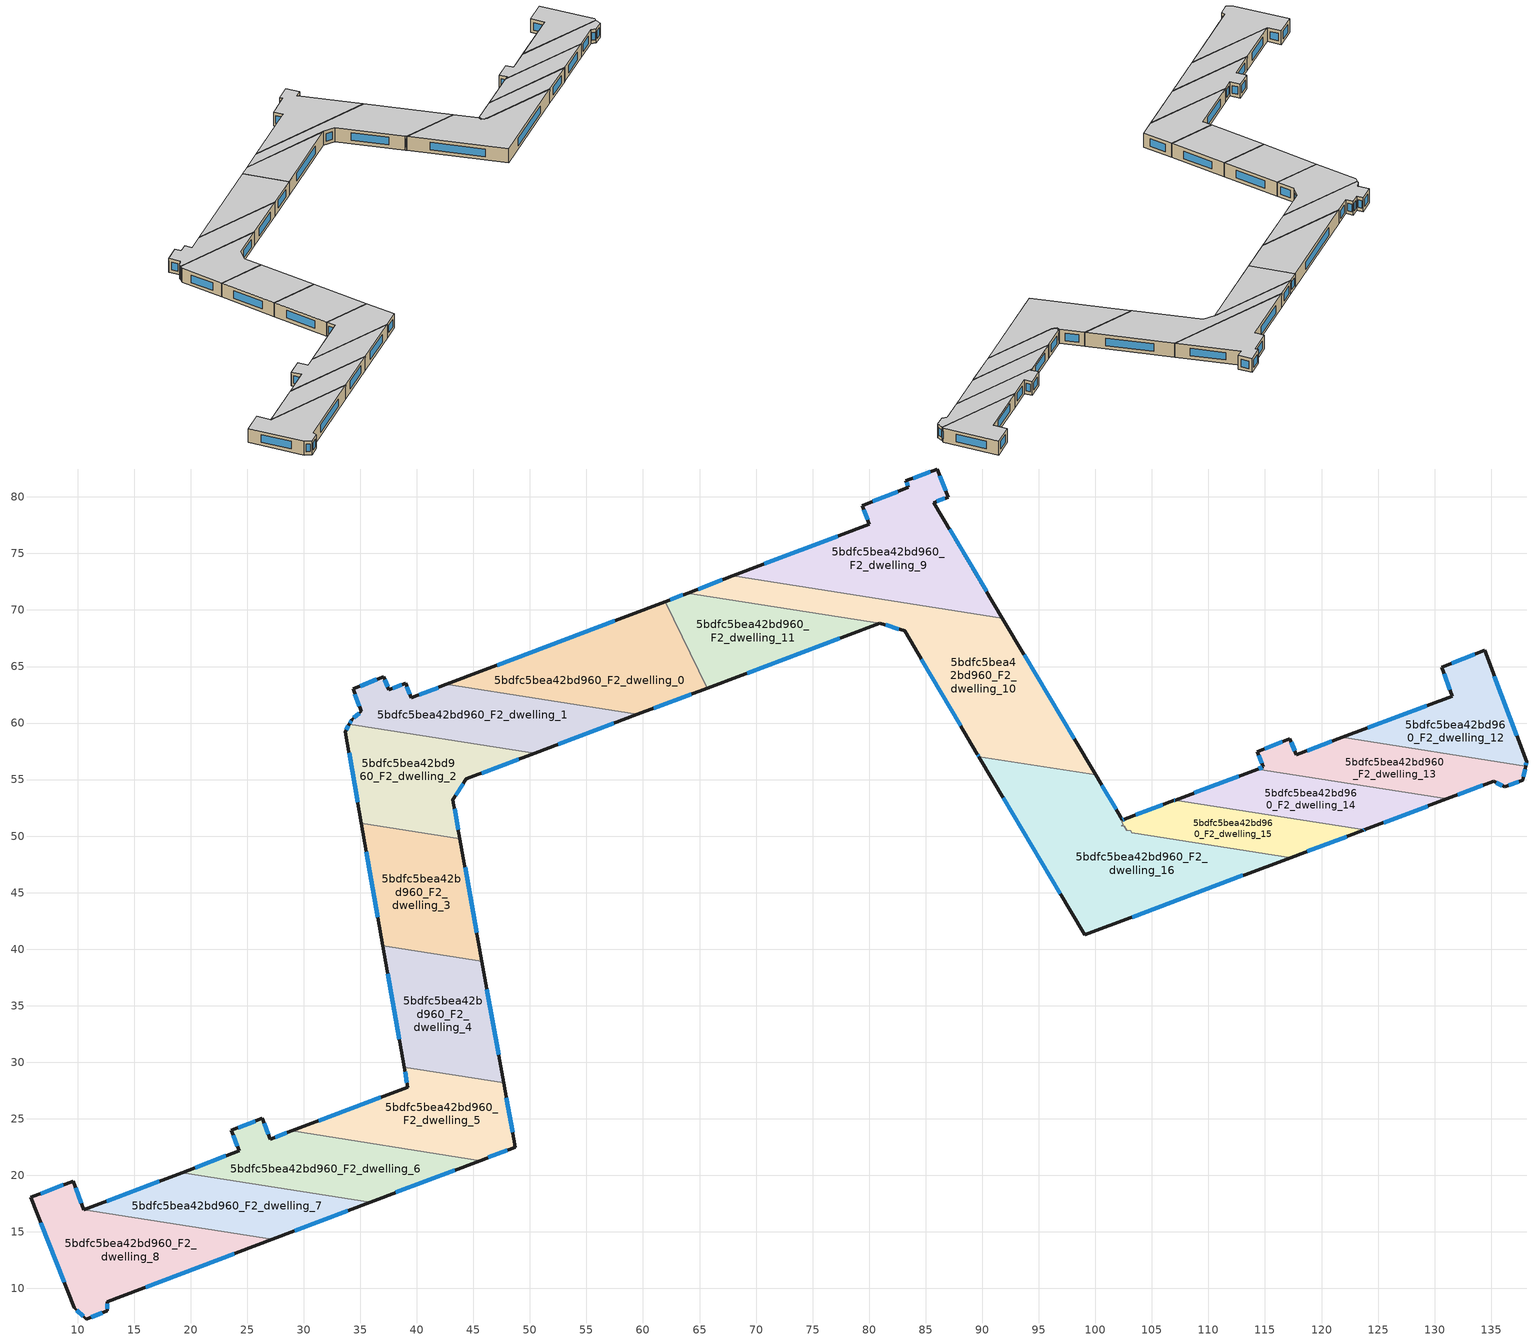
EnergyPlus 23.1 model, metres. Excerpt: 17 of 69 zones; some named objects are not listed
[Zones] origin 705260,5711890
5bdfc5bea42bd960_F2_dwelling_0
 floor to 5bdfc5bea42bd960_F1_dwelling_0 (EU_floor_Construction): 61.97,70.74 65.69,63.09 59.51,60.76 42.62,63.42 z6
 wall outside (EU_wall_Construction): 61.97,70.74 42.62,63.42 / 59.51,60.76 65.69,63.09 z6:9
 wall to 5bdfc5bea42bd960_F2_dwelling_1 (EU_wall_Construction): 42.62,63.42 59.51,60.76 z6:9
 wall to 5bdfc5bea42bd960_F2_dwelling_11 (EU_wall_Construction): 65.69,63.09 61.97,70.74 z6:9
 window (EU_Window_Construction): 57.49,69.05 47.1,65.11 / 60.94,61.3 64.26,62.55 z6.69:8.31
 ceiling to 5bdfc5bea42bd960_F3_dwelling_0 (EU_floor_Construction): 65.69,63.09 61.97,70.74 42.62,63.42 59.51,60.76 z9
5bdfc5bea42bd960_F2_dwelling_1
 floor to 5bdfc5bea42bd960_F1_dwelling_1 (EU_floor_Construction): 59.51,60.76 50.42,57.34 34.04,59.91 34.24,60.3 35.1,61.03 34.36,63.02 37.08,64.1 37.52,62.95 39.02,63.52 39.49,62.23 42.62,63.42 z6
 wall outside (EU_wall_Construction): 42.62,63.42 39.49,62.23 39.02,63.52 37.52,62.95 37.08,64.1 34.36,63.02 35.1,61.03 34.24,60.3 34.04,59.91 / 50.42,57.34 59.51,60.76 z6:9
 wall to 5bdfc5bea42bd960_F2_dwelling_2 (EU_wall_Construction): 34.04,59.91 50.42,57.34 z6:9
 window (EU_Window_Construction): 36.45,63.85 34.99,63.27 / 37.42,63.22 37.18,63.84 / 38.67,63.39 37.87,63.08 / 39.38,62.53 39.13,63.22 / 41.9,63.14 40.22,62.5 / 52.52,58.13 57.4,59.97 / 34.2,60.21 34.09,60 / 34.9,60.86 34.44,60.47 / 34.53,62.56 34.92,61.49 z6.69:8.31
 ceiling to 5bdfc5bea42bd960_F3_dwelling_1 (EU_floor_Construction): 59.51,60.76 42.62,63.42 39.49,62.23 39.02,63.52 37.52,62.95 37.08,64.1 34.36,63.02 35.1,61.03 34.24,60.3 34.04,59.91 50.42,57.34 z9
5bdfc5bea42bd960_F2_dwelling_10
 floor to 5bdfc5bea42bd960_F1_dwelling_10 (EU_floor_Construction): 91.79,69.26 100.03,55.41 89.71,57.04 89.58,57.26 83.13,68.15 80.94,68.83 63.96,71.5 67.95,73.01 z6
 wall outside (EU_wall_Construction): 80.94,68.83 83.13,68.15 89.58,57.26 89.71,57.04 / 67.95,73.01 63.96,71.5 / 100.03,55.41 91.79,69.26 z6:9
 wall to 5bdfc5bea42bd960_F2_dwelling_11 (EU_wall_Construction): 63.96,71.5 80.94,68.83 z6:9
 wall to 5bdfc5bea42bd960_F2_dwelling_9 (EU_wall_Construction): 91.79,69.26 67.95,73.01 z6:9
 wall to 5bdfc5bea42bd960_F2_dwelling_16 (EU_wall_Construction): 89.71,57.04 100.03,55.41 z6:9
 window (EU_Window_Construction): 84.62,65.63 88.09,59.78 / 81.45,68.67 82.62,68.31 / 67.03,72.66 64.88,71.85 / 98.12,58.62 93.7,66.06 / 89.61,57.21 89.68,57.09 z6.69:8.31
 ceiling to 5bdfc5bea42bd960_F3_dwelling_10 (EU_floor_Construction): 100.03,55.41 91.79,69.26 67.95,73.01 63.96,71.5 80.94,68.83 83.13,68.15 89.58,57.26 89.71,57.04 z9
5bdfc5bea42bd960_F2_dwelling_11
 floor to 5bdfc5bea42bd960_F1_dwelling_11 (EU_floor_Construction): 80.94,68.83 65.69,63.09 61.97,70.74 63.96,71.5 z6
 wall outside (EU_wall_Construction): 65.69,63.09 80.94,68.83 / 63.96,71.5 61.97,70.74 z6:9
 window (EU_Window_Construction): 69.22,64.42 77.41,67.5 / 63.5,71.32 62.43,70.92 z6.69:8.31
 ceiling to 5bdfc5bea42bd960_F3_dwelling_11 (EU_floor_Construction): 80.94,68.83 63.96,71.5 61.97,70.74 65.69,63.09 z9
5bdfc5bea42bd960_F2_dwelling_12
 floor to 5bdfc5bea42bd960_F1_dwelling_12 (EU_floor_Construction): 134.44,66.42 138.14,56.59 138.05,56.19 121.84,58.74 131.55,62.37 130.62,64.95 130.64,64.96 z6
 wall outside (EU_wall_Construction): 138.05,56.19 138.14,56.59 134.44,66.42 130.64,64.96 130.62,64.95 131.55,62.37 121.84,58.74 z6:9
 wall to 5bdfc5bea42bd960_F2_dwelling_13 (EU_wall_Construction): 121.84,58.74 138.05,56.19 z6:9
 window (EU_Window_Construction): 130.84,64.35 131.34,62.97 / 133.56,66.08 131.52,65.29 / 137.28,58.86 135.3,64.14 / 138.07,56.28 138.12,56.5 / 129.31,61.53 124.09,59.58 z6.69:8.31
 ceiling to 5bdfc5bea42bd960_F3_dwelling_12 (EU_floor_Construction): 138.05,56.19 138.14,56.59 134.44,66.42 130.64,64.96 130.62,64.95 131.55,62.37 121.84,58.74 z9
5bdfc5bea42bd960_F2_dwelling_13
 floor to 5bdfc5bea42bd960_F1_dwelling_13 (EU_floor_Construction): 138.05,56.19 137.8,54.96 136.19,54.36 135.24,54.86 131.08,53.29 114.35,55.92 114.86,56.12 114.32,57.47 117.21,58.62 117.78,57.21 121.84,58.74 z6
 wall outside (EU_wall_Construction): 121.84,58.74 117.78,57.21 117.21,58.62 114.32,57.47 114.86,56.12 114.35,55.92 / 131.08,53.29 135.24,54.86 136.19,54.36 137.8,54.96 138.05,56.19 z6:9
 wall to 5bdfc5bea42bd960_F2_dwelling_14 (EU_wall_Construction): 114.35,55.92 131.08,53.29 z6:9
 window (EU_Window_Construction): 114.45,57.16 114.74,56.43 / 116.54,58.35 114.99,57.74 / 117.65,57.54 117.34,58.29 / 120.9,58.38 118.72,57.57 / 137.86,55.24 138,55.9 / 136.57,54.5 137.43,54.82 / 135.46,54.74 135.97,54.48 / 132.04,53.66 134.28,54.5 / 114.75,56.07 114.47,55.97 z6.69:8.31
 ceiling to 5bdfc5bea42bd960_F3_dwelling_13 (EU_floor_Construction): 137.8,54.96 138.05,56.19 121.84,58.74 117.78,57.21 117.21,58.62 114.32,57.47 114.86,56.12 114.35,55.92 131.08,53.29 135.24,54.86 136.19,54.36 z9
5bdfc5bea42bd960_F2_dwelling_14
 floor to 5bdfc5bea42bd960_F1_dwelling_14 (EU_floor_Construction): 131.08,53.29 123.8,50.56 107.06,53.19 114.35,55.92 z6
 wall outside (EU_wall_Construction): 123.8,50.56 131.08,53.29 / 114.35,55.92 107.06,53.19 z6:9
 wall to 5bdfc5bea42bd960_F2_dwelling_15 (EU_wall_Construction): 107.06,53.19 123.8,50.56 z6:9
 window (EU_Window_Construction): 125.49,51.19 129.4,52.66 / 112.67,55.29 108.75,53.83 z6.69:8.31
 ceiling to 5bdfc5bea42bd960_F3_dwelling_14 (EU_floor_Construction): 131.08,53.29 114.35,55.92 107.06,53.19 123.8,50.56 z9
5bdfc5bea42bd960_F2_dwelling_15
 floor to 5bdfc5bea42bd960_F1_dwelling_15 (EU_floor_Construction): 123.8,50.56 123.71,50.53 117.27,48.11 103.24,50.31 103.14,50.48 102.76,50.54 102.56,50.88 102.28,50.92 102.48,51 102.33,51.26 102.61,51.37 102.54,51.5 106.96,53.16 107.06,53.19 z6
 wall outside (EU_wall_Construction): 107.06,53.19 106.96,53.16 102.54,51.5 / 117.27,48.11 123.71,50.53 123.8,50.56 z6:9
 wall to 5bdfc5bea42bd960_F2_dwelling_16 (EU_wall_Construction): 102.54,51.5 102.61,51.37 102.33,51.26 102.48,51 102.28,50.92 102.56,50.88 102.76,50.54 103.14,50.48 103.24,50.31 117.27,48.11 z6:9
 window (EU_Window_Construction): 107.04,53.18 106.99,53.17 / 123.73,50.53 123.78,50.55 / 118.76,48.67 122.22,49.97 / 105.94,52.77 103.56,51.88 z6.69:8.31
 ceiling to 5bdfc5bea42bd960_F3_dwelling_15 (EU_floor_Construction): 123.71,50.53 123.8,50.56 107.06,53.19 106.96,53.16 102.54,51.5 102.61,51.37 102.33,51.26 102.48,51 102.28,50.92 102.56,50.88 102.76,50.54 103.14,50.48 103.24,50.31 117.27,48.11 z9
5bdfc5bea42bd960_F2_dwelling_16
 floor to 5bdfc5bea42bd960_F1_dwelling_16 (EU_floor_Construction): 117.27,48.11 99.05,41.26 89.71,57.04 100.03,55.41 102.39,51.45 102.54,51.5 102.61,51.37 102.33,51.26 102.48,51 102.28,50.92 102.56,50.88 102.76,50.54 103.14,50.48 103.24,50.31 z6
 wall outside (EU_wall_Construction): 102.54,51.5 102.39,51.45 100.03,55.41 / 89.71,57.04 99.05,41.26 117.27,48.11 z6:9
 window (EU_Window_Construction): 101.85,52.36 100.58,54.49 / 102.5,51.49 102.43,51.46 / 103.27,42.85 113.05,46.52 / 91.87,53.38 96.89,44.92 z6.69:8.31
 ceiling to 5bdfc5bea42bd960_F3_dwelling_16 (EU_floor_Construction): 117.27,48.11 103.24,50.31 103.14,50.48 102.76,50.54 102.56,50.88 102.28,50.92 102.48,51 102.33,51.26 102.61,51.37 102.54,51.5 102.39,51.45 100.03,55.41 89.71,57.04 99.05,41.26 z9
5bdfc5bea42bd960_F2_dwelling_2
 floor to 5bdfc5bea42bd960_F1_dwelling_2 (EU_floor_Construction): 50.42,57.34 44.36,55.05 43.19,53.2 43.81,49.77 35.1,51.14 33.68,59.23 34.04,59.91 z6
 wall outside (EU_wall_Construction): 43.81,49.77 43.19,53.2 44.36,55.05 50.42,57.34 / 34.04,59.91 33.68,59.23 35.1,51.14 z6:9
 wall to 5bdfc5bea42bd960_F2_dwelling_3 (EU_wall_Construction): 35.1,51.14 43.81,49.77 z6:9
 window (EU_Window_Construction): 45.76,55.58 49.01,56.81 / 43.46,53.63 44.09,54.63 / 43.67,50.57 43.34,52.41 / 34.01,57.36 34.77,53.02 / 33.96,59.75 33.76,59.39 z6.69:8.31
 ceiling to 5bdfc5bea42bd960_F3_dwelling_2 (EU_floor_Construction): 43.81,49.77 43.19,53.2 44.36,55.05 50.42,57.34 34.04,59.91 33.68,59.23 35.1,51.14 z9
5bdfc5bea42bd960_F2_dwelling_3
 floor to 5bdfc5bea42bd960_F1_dwelling_3 (EU_floor_Construction): 43.81,49.77 45.75,38.95 37,40.32 35.1,51.14 z6
 wall outside (EU_wall_Construction): 35.1,51.14 37,40.32 / 45.75,38.95 43.81,49.77 z6:9
 wall to 5bdfc5bea42bd960_F2_dwelling_4 (EU_wall_Construction): 37,40.32 45.75,38.95 z6:9
 window (EU_Window_Construction): 35.54,48.64 36.56,42.83 / 45.3,41.45 44.26,47.27 z6.69:8.31
 ceiling to 5bdfc5bea42bd960_F3_dwelling_3 (EU_floor_Construction): 45.75,38.95 43.81,49.77 35.1,51.14 37,40.32 z9
5bdfc5bea42bd960_F2_dwelling_4
 floor to 5bdfc5bea42bd960_F1_dwelling_4 (EU_floor_Construction): 45.75,38.95 47.69,28.17 38.89,29.56 37,40.32 z6
 wall outside (EU_wall_Construction): 37,40.32 38.89,29.56 / 47.69,28.17 45.75,38.95 z6:9
 wall to 5bdfc5bea42bd960_F2_dwelling_5 (EU_wall_Construction): 38.89,29.56 47.69,28.17 z6:9
 window (EU_Window_Construction): 37.44,37.83 38.45,32.05 / 47.24,30.67 46.2,36.45 z6.69:8.31
 ceiling to 5bdfc5bea42bd960_F3_dwelling_4 (EU_floor_Construction): 47.69,28.17 45.75,38.95 37,40.32 38.89,29.56 z9
5bdfc5bea42bd960_F2_dwelling_5
 floor to 5bdfc5bea42bd960_F1_dwelling_5 (EU_floor_Construction): 47.69,28.17 48.71,22.49 45.6,21.31 28.96,23.93 39.2,27.81 38.89,29.56 z6
 wall outside (EU_wall_Construction): 45.6,21.31 48.71,22.49 47.69,28.17 / 38.89,29.56 39.2,27.81 28.96,23.93 z6:9
 wall to 5bdfc5bea42bd960_F2_dwelling_6 (EU_wall_Construction): 28.96,23.93 45.6,21.31 z6:9
 window (EU_Window_Construction): 48.47,23.81 47.93,26.86 / 46.32,21.59 47.99,22.22 / 36.83,26.91 31.33,24.83 / 38.96,29.15 39.13,28.21 z6.69:8.31
 ceiling to 5bdfc5bea42bd960_F3_dwelling_5 (EU_floor_Construction): 48.71,22.49 47.69,28.17 38.89,29.56 39.2,27.81 28.96,23.93 45.6,21.31 z9
5bdfc5bea42bd960_F2_dwelling_6
 floor to 5bdfc5bea42bd960_F1_dwelling_6 (EU_floor_Construction): 45.6,21.31 35.89,17.64 19.25,20.25 24.28,22.16 23.58,23.99 26.34,25.04 27.05,23.21 28.96,23.93 z6
 wall outside (EU_wall_Construction): 35.89,17.64 45.6,21.31 / 28.96,23.93 27.05,23.21 26.34,25.04 23.58,23.99 24.28,22.16 19.25,20.25 z6:9
 wall to 5bdfc5bea42bd960_F2_dwelling_7 (EU_wall_Construction): 19.25,20.25 35.89,17.64 z6:9
 window (EU_Window_Construction): 38.14,18.49 43.36,20.46 / 23.12,21.72 20.41,20.69 / 23.74,23.57 24.12,22.58 / 25.7,24.79 24.22,24.23 / 26.88,23.63 26.5,24.61 / 28.52,23.76 27.49,23.37 z6.69:8.31
 ceiling to 5bdfc5bea42bd960_F3_dwelling_6 (EU_floor_Construction): 45.6,21.31 28.96,23.93 27.05,23.21 26.34,25.04 23.58,23.99 24.28,22.16 19.25,20.25 35.89,17.64 z9
5bdfc5bea42bd960_F2_dwelling_7
 floor to 5bdfc5bea42bd960_F1_dwelling_7 (EU_floor_Construction): 35.89,17.64 27.21,14.35 10.56,16.97 19.25,20.25 z6
 wall outside (EU_wall_Construction): 19.25,20.25 10.56,16.97 / 27.21,14.35 35.89,17.64 z6:9
 wall to 5bdfc5bea42bd960_F2_dwelling_8 (EU_wall_Construction): 10.56,16.97 27.21,14.35 z6:9
 window (EU_Window_Construction): 17.24,19.49 12.57,17.73 / 29.22,15.11 33.88,16.88 z6.69:8.31
 ceiling to 5bdfc5bea42bd960_F3_dwelling_7 (EU_floor_Construction): 35.89,17.64 19.25,20.25 10.56,16.97 27.21,14.35 z9
5bdfc5bea42bd960_F2_dwelling_8
 floor to 5bdfc5bea42bd960_F1_dwelling_8 (EU_floor_Construction): 27.21,14.35 12.64,8.84 12.61,8.01 10.77,7.3 9.7,8.28 5.87,18.06 9.6,19.5 10.56,16.97 z6
 wall outside (EU_wall_Construction): 10.56,16.97 9.6,19.5 5.87,18.06 9.7,8.28 10.77,7.3 12.61,8.01 12.64,8.84 27.21,14.35 z6:9
 window (EU_Window_Construction): 16.02,10.11 23.84,13.08 / 12.62,8.2 12.64,8.65 / 11.19,7.47 12.19,7.85 / 9.95,8.06 10.52,7.53 / 6.76,15.8 8.81,10.55 / 8.74,19.17 6.73,18.39 / 10.34,17.56 9.82,18.92 z6.69:8.31
 ceiling to 5bdfc5bea42bd960_F3_dwelling_8 (EU_floor_Construction): 27.21,14.35 10.56,16.97 9.6,19.5 5.87,18.06 9.7,8.28 10.77,7.3 12.61,8.01 12.64,8.84 z9
5bdfc5bea42bd960_F2_dwelling_9
 floor to 5bdfc5bea42bd960_F1_dwelling_9 (EU_floor_Construction): 86.98,79.96 85.7,79.5 91.79,69.26 67.95,73.01 80.01,77.58 79.39,79.22 83.47,80.84 83.26,81.41 86.03,82.47 z6
 wall outside (EU_wall_Construction): 91.79,69.26 85.7,79.5 86.98,79.96 86.03,82.47 83.26,81.41 83.47,80.84 79.39,79.22 80.01,77.58 67.95,73.01 z6:9
 window (EU_Window_Construction): 79.53,78.84 79.86,77.96 / 82.52,80.46 80.33,79.6 / 83.31,81.27 83.42,80.97 / 85.39,82.22 83.9,81.65 / 86.76,80.54 86.25,81.89 / 85.99,79.61 86.68,79.86 / 90.38,71.63 87.11,77.13 / 77.22,76.52 70.74,74.07 z6.69:8.31
 ceiling to 5bdfc5bea42bd960_F3_dwelling_9 (EU_floor_Construction): 91.79,69.26 85.7,79.5 86.98,79.96 86.03,82.47 83.26,81.41 83.47,80.84 79.39,79.22 80.01,77.58 67.95,73.01 z9
[Building]
EU S2 Campaign: North Axis=0; Terrain=City; Solar Distribution=FullExterior
[Site:Location]
London: Latitude=51.5; Longitude=-0.5; Time Zone=0; Elevation=25
[SizingPeriod:WeatherFileDays]
AnnualSizingPeriod: Begin Month=1; Begin Day of Month=1; End Month=12; End Day of Month=31; Day of Week for Start Day=Monday; Use Weather File Daylight Saving Period=No; Use Weather File Rain and Snow Indicators=No
[MATERIAL]
EU_InternalMass_Material: Roughness=MediumRough; Thickness=0.1; Conductivity=1; Density=1800; Specific Heat=900; Thermal Absorptance=0.9; Solar Absorptance=0.7; Visible Absorptance=0.7
[MATERIAL:NOMASS] Roughness=MediumRough; Thermal Absorptance=0.9; Solar Absorptance=0.7; Visible Absorptance=0.7
Name | Thermal Resistance
EU_wall_NoMass | 0.635353
EU_floor_NoMass | 1.96382
[WINDOWMATERIAL:SIMPLEGLAZINGSYSTEM]
EU_Window_SimpleGlazing: UFactor=2.96269; Solar Heat Gain Coefficient=0.76; Visible Transmittance=0.76
[CONSTRUCTION]
EU_wall_Construction: EU_wall_NoMass
EU_floor_Construction: EU_floor_NoMass
EU_InternalMass_Construction: EU_InternalMass_Material
EU_Window_Construction: EU_Window_SimpleGlazing
[ZONE] Type=1; Multiplier=1; Ceiling Height=autocalculate; Floor Area=autocalculate; Part of Total Floor Area=Yes
Name | Volume
5bdfc5bea42bd960_F2_dwelling_0 | 346.6875
5bdfc5bea42bd960_F2_dwelling_1 | 275.544
5bdfc5bea42bd960_F2_dwelling_10 | 493.362
5bdfc5bea42bd960_F2_dwelling_11 | 234.375
5bdfc5bea42bd960_F2_dwelling_12 | 211.975
5bdfc5bea42bd960_F2_dwelling_13 | 219.42
5bdfc5bea42bd960_F2_dwelling_14 | 194.71
5bdfc5bea42bd960_F2_dwelling_15 | 171.369
5bdfc5bea42bd960_F2_dwelling_16 | 499.579
5bdfc5bea42bd960_F2_dwelling_2 | 275.589
5bdfc5bea42bd960_F2_dwelling_3 | 275.548
5bdfc5bea42bd960_F2_dwelling_4 | 275.533
5bdfc5bea42bd960_F2_dwelling_5 | 273.933
5bdfc5bea42bd960_F2_dwelling_6 | 277.2
5bdfc5bea42bd960_F2_dwelling_7 | 232.2
5bdfc5bea42bd960_F2_dwelling_8 | 318.9375
5bdfc5bea42bd960_F2_dwelling_9 | 384.081
[INTERNALMASS] Construction=EU_InternalMass_Construction
Name | Zone or ZoneList | Surface Area
5bdfc5bea42bd960_F2_dwelling_0_EU_InternalMass | 5bdfc5bea42bd960_F2_dwelling_0 | 115.563
5bdfc5bea42bd960_F2_dwelling_1_EU_InternalMass | 5bdfc5bea42bd960_F2_dwelling_1 | 91.8486
5bdfc5bea42bd960_F2_dwelling_2_EU_InternalMass | 5bdfc5bea42bd960_F2_dwelling_2 | 91.8633
5bdfc5bea42bd960_F2_dwelling_3_EU_InternalMass | 5bdfc5bea42bd960_F2_dwelling_3 | 91.8493
5bdfc5bea42bd960_F2_dwelling_4_EU_InternalMass | 5bdfc5bea42bd960_F2_dwelling_4 | 91.8446
5bdfc5bea42bd960_F2_dwelling_5_EU_InternalMass | 5bdfc5bea42bd960_F2_dwelling_5 | 91.3112
5bdfc5bea42bd960_F2_dwelling_6_EU_InternalMass | 5bdfc5bea42bd960_F2_dwelling_6 | 92.3996
5bdfc5bea42bd960_F2_dwelling_7_EU_InternalMass | 5bdfc5bea42bd960_F2_dwelling_7 | 77.3999
5bdfc5bea42bd960_F2_dwelling_8_EU_InternalMass | 5bdfc5bea42bd960_F2_dwelling_8 | 106.313
5bdfc5bea42bd960_F2_dwelling_9_EU_InternalMass | 5bdfc5bea42bd960_F2_dwelling_9 | 128.035
5bdfc5bea42bd960_F2_dwelling_10_EU_InternalMass | 5bdfc5bea42bd960_F2_dwelling_10 | 164.448
5bdfc5bea42bd960_F2_dwelling_11_EU_InternalMass | 5bdfc5bea42bd960_F2_dwelling_11 | 78.1274
5bdfc5bea42bd960_F2_dwelling_12_EU_InternalMass | 5bdfc5bea42bd960_F2_dwelling_12 | 70.6648
5bdfc5bea42bd960_F2_dwelling_13_EU_InternalMass | 5bdfc5bea42bd960_F2_dwelling_13 | 73.1359
5bdfc5bea42bd960_F2_dwelling_14_EU_InternalMass | 5bdfc5bea42bd960_F2_dwelling_14 | 64.8996
5bdfc5bea42bd960_F2_dwelling_15_EU_InternalMass | 5bdfc5bea42bd960_F2_dwelling_15 | 57.1176
5bdfc5bea42bd960_F2_dwelling_16_EU_InternalMass | 5bdfc5bea42bd960_F2_dwelling_16 | 166.529
[OTHEREQUIPMENT] Fuel Type=Electricity; Design Level Calculation Method=Watts/Area; Power per Zone Floor Area=1; Fraction Latent=0; Fraction Radiant=0; Fraction Lost=0; Carbon Dioxide Generation Rate=0; EndUse Subcategory=EU_Step8_InternalGains
Name | Zone or ZoneList or Space or SpaceList | Schedule
EU_Step8_InternalGain_5bdfc5bea42bd960_F2_dwelling_0_f000 | 5bdfc5bea42bd960_F2_dwelling_0 | EU_Step8_GainSchedule_5bdfc5bea42bd960_F2_dwelling_0_f000
EU_Step8_InternalGain_5bdfc5bea42bd960_F2_dwelling_1_f000 | 5bdfc5bea42bd960_F2_dwelling_1 | EU_Step8_GainSchedule_5bdfc5bea42bd960_F2_dwelling_1_f000
EU_Step8_InternalGain_5bdfc5bea42bd960_F2_dwelling_2_f000 | 5bdfc5bea42bd960_F2_dwelling_2 | EU_Step8_GainSchedule_5bdfc5bea42bd960_F2_dwelling_2_f000
EU_Step8_InternalGain_5bdfc5bea42bd960_F2_dwelling_3_f000 | 5bdfc5bea42bd960_F2_dwelling_3 | EU_Step8_GainSchedule_5bdfc5bea42bd960_F2_dwelling_3_f000
EU_Step8_InternalGain_5bdfc5bea42bd960_F2_dwelling_4_f000 | 5bdfc5bea42bd960_F2_dwelling_4 | EU_Step8_GainSchedule_5bdfc5bea42bd960_F2_dwelling_4_f000
EU_Step8_InternalGain_5bdfc5bea42bd960_F2_dwelling_5_f000 | 5bdfc5bea42bd960_F2_dwelling_5 | EU_Step8_GainSchedule_5bdfc5bea42bd960_F2_dwelling_5_f000
EU_Step8_InternalGain_5bdfc5bea42bd960_F2_dwelling_6_f000 | 5bdfc5bea42bd960_F2_dwelling_6 | EU_Step8_GainSchedule_5bdfc5bea42bd960_F2_dwelling_6_f000
EU_Step8_InternalGain_5bdfc5bea42bd960_F2_dwelling_7_f000 | 5bdfc5bea42bd960_F2_dwelling_7 | EU_Step8_GainSchedule_5bdfc5bea42bd960_F2_dwelling_7_f000
EU_Step8_InternalGain_5bdfc5bea42bd960_F2_dwelling_8_f000 | 5bdfc5bea42bd960_F2_dwelling_8 | EU_Step8_GainSchedule_5bdfc5bea42bd960_F2_dwelling_8_f000
EU_Step8_InternalGain_5bdfc5bea42bd960_F2_dwelling_9_f000 | 5bdfc5bea42bd960_F2_dwelling_9 | EU_Step8_GainSchedule_5bdfc5bea42bd960_F2_dwelling_9_f000
EU_Step8_InternalGain_5bdfc5bea42bd960_F2_dwelling_10_f000 | 5bdfc5bea42bd960_F2_dwelling_10 | EU_Step8_GainSchedule_5bdfc5bea42bd960_F2_dwelling_10_f000
EU_Step8_InternalGain_5bdfc5bea42bd960_F2_dwelling_11_f000 | 5bdfc5bea42bd960_F2_dwelling_11 | EU_Step8_GainSchedule_5bdfc5bea42bd960_F2_dwelling_11_f000
EU_Step8_InternalGain_5bdfc5bea42bd960_F2_dwelling_12_f000 | 5bdfc5bea42bd960_F2_dwelling_12 | EU_Step8_GainSchedule_5bdfc5bea42bd960_F2_dwelling_12_f000
EU_Step8_InternalGain_5bdfc5bea42bd960_F2_dwelling_13_f000 | 5bdfc5bea42bd960_F2_dwelling_13 | EU_Step8_GainSchedule_5bdfc5bea42bd960_F2_dwelling_13_f000
EU_Step8_InternalGain_5bdfc5bea42bd960_F2_dwelling_14_f000 | 5bdfc5bea42bd960_F2_dwelling_14 | EU_Step8_GainSchedule_5bdfc5bea42bd960_F2_dwelling_14_f000
EU_Step8_InternalGain_5bdfc5bea42bd960_F2_dwelling_15_f000 | 5bdfc5bea42bd960_F2_dwelling_15 | EU_Step8_GainSchedule_5bdfc5bea42bd960_F2_dwelling_15_f000
EU_Step8_InternalGain_5bdfc5bea42bd960_F2_dwelling_16_f000 | 5bdfc5bea42bd960_F2_dwelling_16 | EU_Step8_GainSchedule_5bdfc5bea42bd960_F2_dwelling_16_f000
[ZONEVENTILATION:DESIGNFLOWRATE] Schedule=EU_AlwaysOn; Design Flow Rate Calculation Method=AirChanges/Hour; Air Changes per Hour=0.555504; Ventilation Type=Natural; Fan Pressure Rise=0; Fan Total Efficiency=1; Constant Term Coefficient=1; Temperature Term Coefficient=0; Velocity Term Coefficient=0; Velocity Squared Term Coefficient=0; Minimum Indoor Temperature=-100; Maximum Indoor Temperature=100; Delta Temperature=-100; Minimum Outdoor Temperature=-100; Maximum Outdoor Temperature=100; Maximum Wind Speed=40
Name | Zone or ZoneList or Space or SpaceList
EU_ConstantAir_5bdfc5bea42bd960_F2_dwelling_0 | 5bdfc5bea42bd960_F2_dwelling_0
EU_ConstantAir_5bdfc5bea42bd960_F2_dwelling_1 | 5bdfc5bea42bd960_F2_dwelling_1
EU_ConstantAir_5bdfc5bea42bd960_F2_dwelling_2 | 5bdfc5bea42bd960_F2_dwelling_2
EU_ConstantAir_5bdfc5bea42bd960_F2_dwelling_3 | 5bdfc5bea42bd960_F2_dwelling_3
EU_ConstantAir_5bdfc5bea42bd960_F2_dwelling_4 | 5bdfc5bea42bd960_F2_dwelling_4
EU_ConstantAir_5bdfc5bea42bd960_F2_dwelling_5 | 5bdfc5bea42bd960_F2_dwelling_5
EU_ConstantAir_5bdfc5bea42bd960_F2_dwelling_6 | 5bdfc5bea42bd960_F2_dwelling_6
EU_ConstantAir_5bdfc5bea42bd960_F2_dwelling_7 | 5bdfc5bea42bd960_F2_dwelling_7
EU_ConstantAir_5bdfc5bea42bd960_F2_dwelling_8 | 5bdfc5bea42bd960_F2_dwelling_8
EU_ConstantAir_5bdfc5bea42bd960_F2_dwelling_9 | 5bdfc5bea42bd960_F2_dwelling_9
EU_ConstantAir_5bdfc5bea42bd960_F2_dwelling_10 | 5bdfc5bea42bd960_F2_dwelling_10
EU_ConstantAir_5bdfc5bea42bd960_F2_dwelling_11 | 5bdfc5bea42bd960_F2_dwelling_11
EU_ConstantAir_5bdfc5bea42bd960_F2_dwelling_12 | 5bdfc5bea42bd960_F2_dwelling_12
EU_ConstantAir_5bdfc5bea42bd960_F2_dwelling_13 | 5bdfc5bea42bd960_F2_dwelling_13
EU_ConstantAir_5bdfc5bea42bd960_F2_dwelling_14 | 5bdfc5bea42bd960_F2_dwelling_14
EU_ConstantAir_5bdfc5bea42bd960_F2_dwelling_15 | 5bdfc5bea42bd960_F2_dwelling_15
EU_ConstantAir_5bdfc5bea42bd960_F2_dwelling_16 | 5bdfc5bea42bd960_F2_dwelling_16
[HVACTEMPLATE:ZONE:IDEALLOADSAIRSYSTEM] System Availability Schedule=EU_AlwaysOn; Maximum Heating Supply Air Temperature=50; Minimum Cooling Supply Air Temperature=13; Maximum Heating Supply Air Humidity Ratio=0.0156; Minimum Cooling Supply Air Humidity Ratio=0.0077; Heating Limit=NoLimit; Cooling Limit=NoLimit; Heating Availability Schedule=EU_AlwaysOn; Cooling Availability Schedule=EU_CoolingOff; Dehumidification Control Type=ConstantSensibleHeatRatio; Cooling Sensible Heat Ratio=0.7; Dehumidification Setpoint=60; Humidification Control Type=None; Humidification Setpoint=30; Outdoor Air Method=None; Outdoor Air Flow Rate per Person=0.00944; Outdoor Air Flow Rate per Zone Floor Area=0; Outdoor Air Flow Rate per Zone=0; Demand Controlled Ventilation Type=None; Outdoor Air Economizer Type=NoEconomizer; Heat Recovery Type=None; Sensible Heat Recovery Effectiveness=0.7; Latent Heat Recovery Effectiveness=0.65
Name | Template Thermostat
5bdfc5bea42bd960_F2_dwelling_0 | EU_HeatOnly_5bdfc5bea42bd960_F2_dwelling_0
5bdfc5bea42bd960_F2_dwelling_1 | EU_HeatOnly_5bdfc5bea42bd960_F2_dwelling_1
5bdfc5bea42bd960_F2_dwelling_2 | EU_HeatOnly_5bdfc5bea42bd960_F2_dwelling_2
5bdfc5bea42bd960_F2_dwelling_3 | EU_HeatOnly_5bdfc5bea42bd960_F2_dwelling_3
5bdfc5bea42bd960_F2_dwelling_4 | EU_HeatOnly_5bdfc5bea42bd960_F2_dwelling_4
5bdfc5bea42bd960_F2_dwelling_5 | EU_HeatOnly_5bdfc5bea42bd960_F2_dwelling_5
5bdfc5bea42bd960_F2_dwelling_6 | EU_HeatOnly_5bdfc5bea42bd960_F2_dwelling_6
5bdfc5bea42bd960_F2_dwelling_7 | EU_HeatOnly_5bdfc5bea42bd960_F2_dwelling_7
5bdfc5bea42bd960_F2_dwelling_8 | EU_HeatOnly_5bdfc5bea42bd960_F2_dwelling_8
5bdfc5bea42bd960_F2_dwelling_9 | EU_HeatOnly_5bdfc5bea42bd960_F2_dwelling_9
5bdfc5bea42bd960_F2_dwelling_10 | EU_HeatOnly_5bdfc5bea42bd960_F2_dwelling_10
5bdfc5bea42bd960_F2_dwelling_11 | EU_HeatOnly_5bdfc5bea42bd960_F2_dwelling_11
5bdfc5bea42bd960_F2_dwelling_12 | EU_HeatOnly_5bdfc5bea42bd960_F2_dwelling_12
5bdfc5bea42bd960_F2_dwelling_13 | EU_HeatOnly_5bdfc5bea42bd960_F2_dwelling_13
5bdfc5bea42bd960_F2_dwelling_14 | EU_HeatOnly_5bdfc5bea42bd960_F2_dwelling_14
5bdfc5bea42bd960_F2_dwelling_15 | EU_HeatOnly_5bdfc5bea42bd960_F2_dwelling_15
5bdfc5bea42bd960_F2_dwelling_16 | EU_HeatOnly_5bdfc5bea42bd960_F2_dwelling_16
[SIZING:ZONE] Zone Cooling Design Supply Air Temperature Input Method=SupplyAirTemperature; Zone Cooling Design Supply Air Temperature=13; Zone Heating Design Supply Air Temperature Input Method=SupplyAirTemperature; Zone Heating Design Supply Air Temperature=50; Zone Cooling Design Supply Air Humidity Ratio=0.008; Zone Heating Design Supply Air Humidity Ratio=0.008; Cooling Design Air Flow Method=DesignDay; Cooling Design Air Flow Rate=0; Cooling Minimum Air Flow per Zone Floor Area=0.000762; Cooling Minimum Air Flow=0; Cooling Minimum Air Flow Fraction=0.2; Heating Design Air Flow Method=DesignDay; Heating Design Air Flow Rate=0; Heating Maximum Air Flow per Zone Floor Area=0.002032; Heating Maximum Air Flow=0.141576; Heating Maximum Air Flow Fraction=0.3; Account for Dedicated Outdoor Air System=No; Dedicated Outdoor Air System Control Strategy=NeutralSupplyAir; Dedicated Outdoor Air Low Setpoint Temperature for Design=autosize; Dedicated Outdoor Air High Setpoint Temperature for Design=autosize; Zone Load Sizing Method=Sensible Load Only No Latent Load; Zone Latent Cooling Design Supply Air Humidity Ratio Input Method=HumidityRatioDifference; Zone Cooling Design Supply Air Humidity Ratio Difference=0.005; Zone Latent Heating Design Supply Air Humidity Ratio Input Method=HumidityRatioDifference; Zone Humidification Design Supply Air Humidity Ratio Difference=0.005
5bdfc5bea42bd960_F2_dwelling_0; 5bdfc5bea42bd960_F2_dwelling_1; 5bdfc5bea42bd960_F2_dwelling_2; 5bdfc5bea42bd960_F2_dwelling_3; 5bdfc5bea42bd960_F2_dwelling_4; 5bdfc5bea42bd960_F2_dwelling_5; 5bdfc5bea42bd960_F2_dwelling_6; 5bdfc5bea42bd960_F2_dwelling_7; 5bdfc5bea42bd960_F2_dwelling_8; 5bdfc5bea42bd960_F2_dwelling_9; 5bdfc5bea42bd960_F2_dwelling_10; 5bdfc5bea42bd960_F2_dwelling_11; 5bdfc5bea42bd960_F2_dwelling_12; 5bdfc5bea42bd960_F2_dwelling_13; 5bdfc5bea42bd960_F2_dwelling_14; 5bdfc5bea42bd960_F2_dwelling_15; 5bdfc5bea42bd960_F2_dwelling_16
[SCHEDULE:CONSTANT]
Name | Hourly Value
EU_AlwaysOn | 1
EU_CoolingOff | 0
[SCHEDULE:FILE] Column Number=1; Rows to Skip at Top=0; Number of Hours of Data=8760; Column Separator=Comma; Interpolate to Timestep=No; Minutes per Item=60; Adjust Schedule for Daylight Savings=Yes
Name | File
EU_Step8_GainSchedule_5bdfc5bea42bd960_F2_dwelling_0_f000 | ../../schedules/5bdfc5bea42bd960/5bdfc5bea42bd960_F2_dwelling_0_f000_gain.csv
EU_Step8_GainSchedule_5bdfc5bea42bd960_F2_dwelling_1_f000 | ../../schedules/5bdfc5bea42bd960/5bdfc5bea42bd960_F2_dwelling_1_f000_gain.csv
EU_Step8_GainSchedule_5bdfc5bea42bd960_F2_dwelling_2_f000 | ../../schedules/5bdfc5bea42bd960/5bdfc5bea42bd960_F2_dwelling_2_f000_gain.csv
EU_Step8_GainSchedule_5bdfc5bea42bd960_F2_dwelling_3_f000 | ../../schedules/5bdfc5bea42bd960/5bdfc5bea42bd960_F2_dwelling_3_f000_gain.csv
EU_Step8_GainSchedule_5bdfc5bea42bd960_F2_dwelling_4_f000 | ../../schedules/5bdfc5bea42bd960/5bdfc5bea42bd960_F2_dwelling_4_f000_gain.csv
EU_Step8_GainSchedule_5bdfc5bea42bd960_F2_dwelling_5_f000 | ../../schedules/5bdfc5bea42bd960/5bdfc5bea42bd960_F2_dwelling_5_f000_gain.csv
EU_Step8_GainSchedule_5bdfc5bea42bd960_F2_dwelling_6_f000 | ../../schedules/5bdfc5bea42bd960/5bdfc5bea42bd960_F2_dwelling_6_f000_gain.csv
EU_Step8_GainSchedule_5bdfc5bea42bd960_F2_dwelling_7_f000 | ../../schedules/5bdfc5bea42bd960/5bdfc5bea42bd960_F2_dwelling_7_f000_gain.csv
EU_Step8_GainSchedule_5bdfc5bea42bd960_F2_dwelling_8_f000 | ../../schedules/5bdfc5bea42bd960/5bdfc5bea42bd960_F2_dwelling_8_f000_gain.csv
EU_Step8_GainSchedule_5bdfc5bea42bd960_F2_dwelling_9_f000 | ../../schedules/5bdfc5bea42bd960/5bdfc5bea42bd960_F2_dwelling_9_f000_gain.csv
EU_Step8_GainSchedule_5bdfc5bea42bd960_F2_dwelling_10_f000 | ../../schedules/5bdfc5bea42bd960/5bdfc5bea42bd960_F2_dwelling_10_f000_gain.csv
EU_Step8_GainSchedule_5bdfc5bea42bd960_F2_dwelling_11_f000 | ../../schedules/5bdfc5bea42bd960/5bdfc5bea42bd960_F2_dwelling_11_f000_gain.csv
EU_Step8_GainSchedule_5bdfc5bea42bd960_F2_dwelling_12_f000 | ../../schedules/5bdfc5bea42bd960/5bdfc5bea42bd960_F2_dwelling_12_f000_gain.csv
EU_Step8_GainSchedule_5bdfc5bea42bd960_F2_dwelling_13_f000 | ../../schedules/5bdfc5bea42bd960/5bdfc5bea42bd960_F2_dwelling_13_f000_gain.csv
EU_Step8_GainSchedule_5bdfc5bea42bd960_F2_dwelling_14_f000 | ../../schedules/5bdfc5bea42bd960/5bdfc5bea42bd960_F2_dwelling_14_f000_gain.csv
EU_Step8_GainSchedule_5bdfc5bea42bd960_F2_dwelling_15_f000 | ../../schedules/5bdfc5bea42bd960/5bdfc5bea42bd960_F2_dwelling_15_f000_gain.csv
EU_Step8_GainSchedule_5bdfc5bea42bd960_F2_dwelling_16_f000 | ../../schedules/5bdfc5bea42bd960/5bdfc5bea42bd960_F2_dwelling_16_f000_gain.csv
